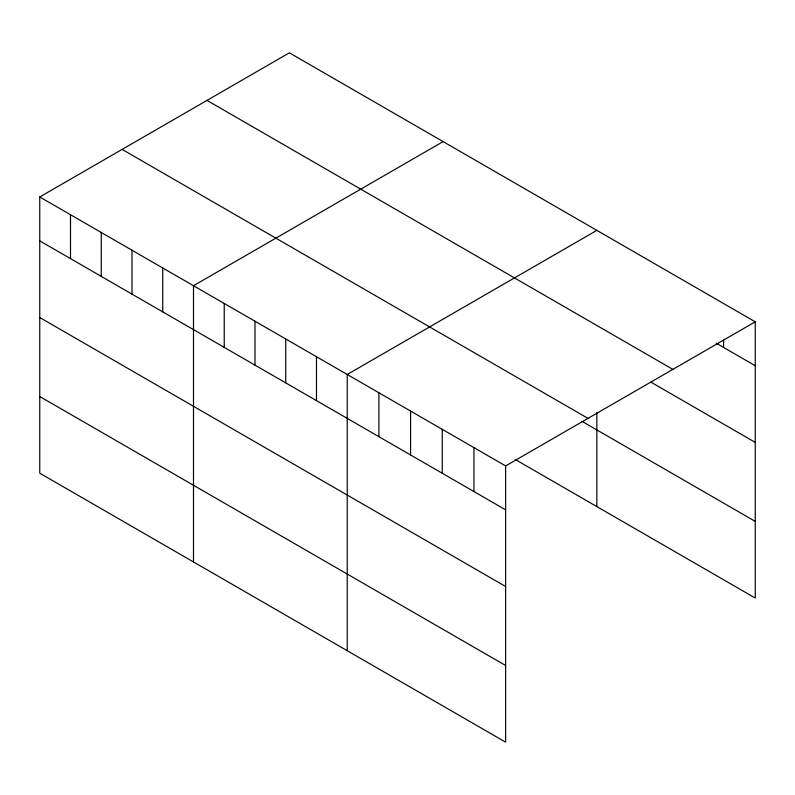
<?xml version="1.0" encoding="UTF-8"?>
<svg xmlns="http://www.w3.org/2000/svg" width="795" height="795" viewBox="0 0 795 795"><rect width="100%" height="100%" fill="white"/><g stroke="black" fill="none" stroke-linecap="round" stroke-linejoin="round"><path stroke-width="1.19" d="M39.75 196.961L505.63 465.93L505.63 742.162L39.75 473.184L39.75 196.961L289.37 52.838L755.25 321.816L755.25 598.039L515.21 459.46M443.113 141.599L193.493 285.723L193.493 561.946M596.846 230.361L347.226 374.485L347.226 650.707M505.63 465.93L755.25 321.816M716.176 343.162L755.25 365.72M206.998 100.399L672.878 369.377M650.707 382.027L755.25 442.388M122.122 149.4L588.002 418.369M582.01 421.36L755.25 521.381M39.75 240.865L505.63 509.843M39.75 317.533L505.63 586.501M39.75 396.516L505.63 665.495M723.569 340.111L723.569 347.435M596.846 412.645L596.846 506.594M473.949 447.645L473.949 491.548M442.268 429.35L442.268 473.264M410.588 411.065L410.588 454.969M378.907 392.77L378.907 436.684M316.48 356.726L316.48 400.64M285.733 338.978L285.733 382.882M254.986 321.22L254.986 365.134M224.24 303.471L224.24 347.375M162.746 267.965L162.746 311.878M131.99 250.216L131.99 294.12M101.243 232.458L101.243 276.372M70.497 214.71L70.497 258.623"/></g></svg>
